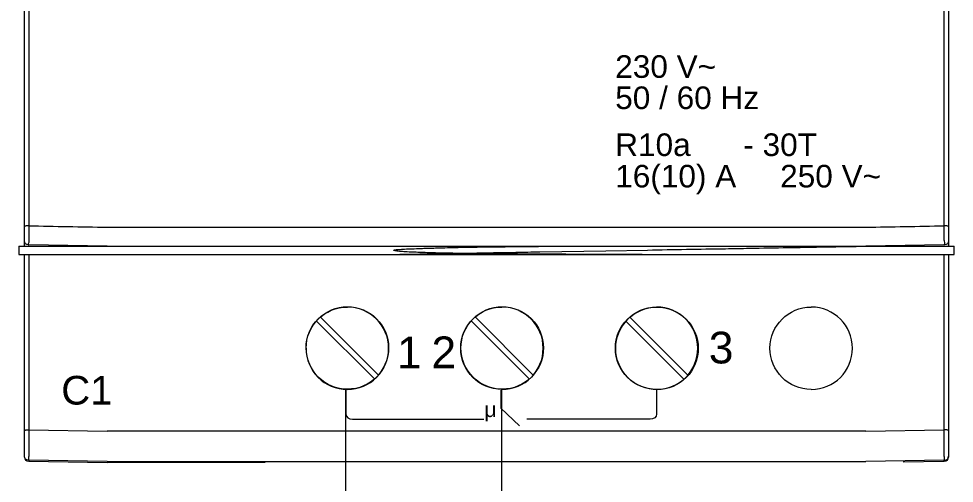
# Model space of a CAD drawing. Header units: millimetres. Extents: x 2233 to 2512, y 1440 to 1767.
# Drawn here: x 2397.8 to 2411.16, y 1660.21 to 1666.85 of the extents above; entities that cross this region are included whole.
import ezdxf

# ---------------------------------------------------------------- set-up
doc = ezdxf.new("R2010")
doc.units = ezdxf.units.MM
doc.layers.add('02_Commande', color=250, linetype='Continuous', lineweight=18)
doc.layers.add('03_Symbole', color=250, linetype='Continuous', lineweight=15)
doc.layers.add('04_Texte', color=7, linetype='Continuous')
doc.styles.add('MtXpl_Arial_Rounded', font='')
doc.styles.get("Standard").update_dxf_attribs({"font": 'arial.ttf'})
doc.styles.get('MtXpl_Arial_Rounded').set_extended_font_data('Arial Rounded')

msp = doc.modelspace()

# ---------------------------------------------------------------- linework, layer by layer
at = {"layer": '02_Commande'}
for p, q in [((2402.469, 1650.38), (2402.469, 1661.544)), ((2404.683, 1650.38), (2404.7, 1661.553))]:
    msp.add_line(p, q, dxfattribs=at)
at = {"layer": '03_Symbole', "color": 0, "lineweight": 0}
for points in [[(2397.881, 1663.895), (2397.881, 1667.742)], [(2411.077, 1667.742), (2411.077, 1663.895)], [(2397.881, 1663.678), (2397.881, 1663.895)], [(2399.06, 1663.871), (2409.899, 1663.871)], [(2411.077, 1663.895), (2411.077, 1663.678)], [(2397.881, 1663.6), (2397.881, 1663.677)], [(2411.077, 1663.677), (2411.077, 1663.6)], [(2397.796, 1663.6), (2399.06, 1663.6)], [(2397.796, 1663.6), (2397.796, 1663.482)], [(2399.06, 1663.6), (2397.939, 1663.619)], [(2399.06, 1663.6), (2409.899, 1663.6)], [(2411.019, 1663.619), (2409.899, 1663.6)], [(2409.899, 1663.6), (2411.162, 1663.6)], [(2411.162, 1663.482), (2411.162, 1663.6)], [(2397.796, 1663.482), (2403.149, 1663.482)], [(2397.881, 1660.978), (2397.881, 1663.482)], [(2397.939, 1663.482), (2397.939, 1660.977)], [(2403.15, 1663.482), (2406.441, 1663.482)], [(2406.441, 1663.482), (2411.162, 1663.482)], [(2411.019, 1660.977), (2411.019, 1663.482)], [(2411.077, 1663.482), (2411.077, 1660.978)], [(2397.881, 1660.601), (2397.881, 1660.978)], [(2397.939, 1660.977), (2399.06, 1660.957)], [(2409.899, 1660.957), (2399.06, 1660.957)], [(2409.899, 1660.957), (2411.019, 1660.977)], [(2411.077, 1660.978), (2411.077, 1660.601)], [(2397.881, 1660.585), (2397.881, 1660.601)], [(2411.077, 1660.601), (2411.077, 1660.585)], [(2399.06, 1660.523), (2397.939, 1660.543)], [(2397.939, 1660.543), (2397.939, 1660.527)], [(2397.939, 1660.527), (2399.06, 1660.507)], [(2399.06, 1660.523), (2409.899, 1660.523)], [(2401.177, 1660.507), (2399.06, 1660.507)], [(2401.313, 1660.508), (2401.177, 1660.507)], [(2409.899, 1660.517), (2401.313, 1660.517)], [(2401.313, 1660.517), (2401.313, 1660.508)], [(2401.313, 1660.508), (2401.313, 1660.517)], [(2411.019, 1660.543), (2409.899, 1660.523)], [(2410.432, 1660.516), (2411.019, 1660.527)], [(2411.019, 1660.527), (2411.019, 1660.543)]]:
    msp.add_lwpolyline(points, dxfattribs=at)
at = {"layer": '03_Symbole', "color": 0, "lineweight": 5}
for points in [[(2402.104, 1662.588), (2402.935, 1661.757)], [(2404.316, 1662.588), (2405.147, 1661.757)], [(2406.527, 1662.583), (2407.358, 1661.752)], [(2402.048, 1662.533), (2402.88, 1661.702)], [(2404.26, 1662.533), (2405.091, 1661.702)], [(2406.472, 1662.528), (2407.303, 1661.696)], [(2404.683, 1661.542), (2404.683, 1661.287), (2404.95, 1661.033)]]:
    msp.add_lwpolyline(points, dxfattribs=at)
at = {"layer": '03_Symbole', "color": 0, "lineweight": 0}
for points in [[(2397.939, 1667.744), (2397.939, 1666.459), (2397.939, 1665.175), (2397.94, 1663.891)], [(2411.019, 1663.891), (2411.019, 1665.175), (2411.019, 1666.459), (2411.019, 1667.744)], [(2397.94, 1663.891), (2398.313, 1663.884), (2398.686, 1663.877), (2399.06, 1663.871)], [(2409.899, 1663.871), (2410.272, 1663.877), (2410.645, 1663.884), (2411.018, 1663.891)], [(2397.939, 1663.619), (2397.898, 1663.62), (2397.881, 1663.637), (2397.881, 1663.678)], [(2411.077, 1663.678), (2411.077, 1663.637), (2411.06, 1663.62), (2411.019, 1663.619)], [(2397.94, 1663.6), (2397.94, 1663.606), (2397.951, 1663.615), (2397.939, 1663.619)], [(2411.019, 1663.619), (2411.006, 1663.619), (2411.018, 1663.606), (2411.018, 1663.6)], [(2401.902, 1662.142), (2401.902, 1662.467), (2402.166, 1662.73), (2402.491, 1662.73)], [(2404.111, 1662.142), (2404.111, 1662.467), (2404.375, 1662.73), (2404.7, 1662.73)], [(2406.32, 1662.142), (2406.32, 1662.467), (2406.584, 1662.73), (2406.909, 1662.73)], [(2408.529, 1662.142), (2408.529, 1662.467), (2408.793, 1662.73), (2409.118, 1662.73)], [(2401.902, 1662.142), (2401.902, 1661.816), (2402.166, 1661.553), (2402.491, 1661.553)], [(2404.7, 1661.553), (2404.375, 1661.553), (2404.111, 1661.816), (2404.111, 1662.142)], [(2406.909, 1661.553), (2406.584, 1661.553), (2406.32, 1661.816), (2406.32, 1662.142)], [(2409.118, 1661.553), (2408.793, 1661.553), (2408.529, 1661.816), (2408.529, 1662.142)], [(2397.939, 1660.543), (2397.898, 1660.543), (2397.881, 1660.56), (2397.881, 1660.601)], [(2397.881, 1660.585), (2397.881, 1660.544), (2397.898, 1660.527), (2397.939, 1660.527)], [(2411.019, 1660.543), (2411.06, 1660.543), (2411.077, 1660.56), (2411.077, 1660.601)], [(2411.019, 1660.527), (2411.06, 1660.527), (2411.077, 1660.544), (2411.077, 1660.585)]]:
    msp.add_open_spline(points, degree=3, dxfattribs=at)
for points, knots in [([(2397.94, 1663.891), (2397.93, 1663.891), (2397.92, 1663.891), (2397.91, 1663.891), (2397.901, 1663.892), (2397.882, 1663.876), (2397.881, 1663.895)], [0, 0, 0, 0, 1, 1, 1, 2, 2, 2, 2]), ([(2397.94, 1663.891), (2397.939, 1663.845), (2397.939, 1663.8), (2397.939, 1663.755), (2397.939, 1663.732), (2397.939, 1663.71), (2397.939, 1663.687), (2397.939, 1663.687), (2397.939, 1663.653), (2397.939, 1663.653), (2397.939, 1663.642), (2397.917, 1663.62), (2397.939, 1663.619)], [0, 0, 0, 0, 1, 1, 1, 2, 2, 2, 3, 3, 3, 4, 4, 4, 4]), ([(2411.077, 1663.895), (2411.076, 1663.876), (2411.058, 1663.892), (2411.048, 1663.891), (2411.038, 1663.891), (2411.028, 1663.891), (2411.018, 1663.891)], [0, 0, 0, 0, 1, 1, 1, 2, 2, 2, 2]), ([(2411.019, 1663.619), (2411.036, 1663.644), (2411.019, 1663.664), (2411.019, 1663.687), (2411.019, 1663.71), (2411.019, 1663.732), (2411.019, 1663.755), (2411.019, 1663.8), (2411.019, 1663.845), (2411.019, 1663.891)], [0, 0, 0, 0, 1, 1, 1, 2, 2, 2, 3, 3, 3, 3]), ([(2403.149, 1663.482), (2403.209, 1663.483), (2403.27, 1663.484), (2403.33, 1663.485), (2403.363, 1663.486), (2403.395, 1663.486), (2403.427, 1663.487), (2403.494, 1663.488), (2403.561, 1663.489), (2403.628, 1663.49), (2403.663, 1663.491), (2403.698, 1663.492), (2403.733, 1663.492), (2403.733, 1663.492), (2403.855, 1663.494), (2403.855, 1663.494), (2403.933, 1663.496), (2404.011, 1663.497), (2404.088, 1663.498), (2404.145, 1663.499), (2404.202, 1663.5), (2404.259, 1663.501), (2404.472, 1663.505), (2404.686, 1663.509), (2404.899, 1663.513), (2405.013, 1663.515), (2405.127, 1663.517), (2405.241, 1663.519), (2405.241, 1663.519), (2406.182, 1663.535), (2406.182, 1663.535), (2406.182, 1663.535), (2406.78, 1663.545), (2406.78, 1663.545), (2407.151, 1663.552), (2407.522, 1663.558), (2407.892, 1663.564), (2408.006, 1663.566), (2408.12, 1663.568), (2408.234, 1663.57), (2408.419, 1663.574), (2408.604, 1663.577), (2408.789, 1663.58), (2408.845, 1663.581), (2408.902, 1663.582), (2408.959, 1663.583), (2408.959, 1663.583), (2409.192, 1663.587), (2409.192, 1663.587), (2409.192, 1663.587), (2409.314, 1663.589), (2409.314, 1663.589), (2409.314, 1663.589), (2409.419, 1663.591), (2409.419, 1663.591), (2409.486, 1663.592), (2409.553, 1663.594), (2409.62, 1663.595), (2409.712, 1663.596), (2409.805, 1663.598), (2409.897, 1663.6)], [0, 0, 0, 0, 1, 1, 1, 2, 2, 2, 3, 3, 3, 4, 4, 4, 5, 5, 5, 6, 6, 6, 7, 7, 7, 8, 8, 8, 9, 9, 9, 10, 10, 10, 11, 11, 11, 12, 12, 12, 13, 13, 13, 14, 14, 14, 15, 15, 15, 16, 16, 16, 17, 17, 17, 18, 18, 18, 19, 19, 19, 20, 20, 20, 20]), ([(2406.703, 1663.482), (2406.288, 1663.481), (2405.872, 1663.482), (2405.456, 1663.484), (2405.329, 1663.485), (2405.201, 1663.486), (2405.073, 1663.487), (2404.937, 1663.488), (2404.801, 1663.489), (2404.664, 1663.491), (2404.583, 1663.491), (2404.501, 1663.492), (2404.419, 1663.493), (2404.293, 1663.494), (2404.166, 1663.495), (2404.04, 1663.497), (2403.929, 1663.499), (2403.819, 1663.501), (2403.708, 1663.504), (2403.639, 1663.506), (2403.569, 1663.508), (2403.5, 1663.511), (2403.466, 1663.512), (2403.432, 1663.514), (2403.398, 1663.515), (2403.365, 1663.517), (2403.331, 1663.519), (2403.298, 1663.521), (2403.27, 1663.523), (2403.242, 1663.525), (2403.214, 1663.528), (2403.197, 1663.53), (2403.179, 1663.532), (2403.161, 1663.536), (2403.156, 1663.537), (2403.151, 1663.539), (2403.151, 1663.54), (2403.151, 1663.542), (2403.159, 1663.544), (2403.167, 1663.546), (2403.187, 1663.551), (2403.2, 1663.551), (2403.215, 1663.552), (2403.235, 1663.553), (2403.259, 1663.555), (2403.282, 1663.557), (2403.319, 1663.559), (2403.354, 1663.56), (2403.389, 1663.562), (2403.428, 1663.563), (2403.467, 1663.565), (2403.506, 1663.567), (2403.533, 1663.568), (2403.559, 1663.568), (2403.586, 1663.569), (2403.614, 1663.57), (2403.641, 1663.571), (2403.669, 1663.572), (2403.706, 1663.573), (2403.743, 1663.574), (2403.779, 1663.575), (2403.826, 1663.577), (2403.873, 1663.578), (2403.92, 1663.579), (2404.023, 1663.582), (2404.126, 1663.584), (2404.229, 1663.586), (2404.382, 1663.588), (2404.534, 1663.591), (2404.686, 1663.592), (2404.841, 1663.594), (2404.995, 1663.595), (2405.149, 1663.597), (2405.34, 1663.598), (2405.532, 1663.599), (2405.723, 1663.599), (2405.909, 1663.599), (2406.094, 1663.6), (2406.279, 1663.6)], [0, 0, 0, 0, 1, 1, 1, 2, 2, 2, 3, 3, 3, 4, 4, 4, 5, 5, 5, 6, 6, 6, 7, 7, 7, 8, 8, 8, 9, 9, 9, 10, 10, 10, 11, 11, 11, 12, 12, 12, 13, 13, 13, 14, 14, 14, 15, 15, 15, 16, 16, 16, 17, 17, 17, 18, 18, 18, 19, 19, 19, 20, 20, 20, 21, 21, 21, 22, 22, 22, 23, 23, 23, 24, 24, 24, 25, 25, 25, 26, 26, 26, 26]), ([(2402.491, 1661.553), (2402.816, 1661.553), (2403.08, 1661.816), (2403.08, 1662.141), (2403.08, 1662.467), (2402.816, 1662.73), (2402.491, 1662.73)], [0, 0, 0, 0, 1, 1, 1, 2, 2, 2, 2]), ([(2404.7, 1661.553), (2405.025, 1661.553), (2405.289, 1661.816), (2405.289, 1662.141), (2405.289, 1662.467), (2405.025, 1662.73), (2404.7, 1662.73)], [0, 0, 0, 0, 1, 1, 1, 2, 2, 2, 2]), ([(2406.909, 1661.553), (2407.234, 1661.553), (2407.498, 1661.816), (2407.498, 1662.141), (2407.498, 1662.467), (2407.234, 1662.73), (2406.909, 1662.73)], [0, 0, 0, 0, 1, 1, 1, 2, 2, 2, 2]), ([(2409.118, 1661.553), (2409.443, 1661.553), (2409.707, 1661.816), (2409.707, 1662.141), (2409.707, 1662.467), (2409.443, 1662.73), (2409.118, 1662.73)], [0, 0, 0, 0, 1, 1, 1, 2, 2, 2, 2]), ([(2397.881, 1660.978), (2397.882, 1660.958), (2397.901, 1660.977), (2397.91, 1660.977), (2397.92, 1660.977), (2397.93, 1660.977), (2397.939, 1660.977)], [0, 0, 0, 0, 1, 1, 1, 2, 2, 2, 2]), ([(2397.939, 1660.977), (2397.939, 1660.904), (2397.939, 1660.832), (2397.939, 1660.759), (2397.939, 1660.723), (2397.939, 1660.687), (2397.939, 1660.651), (2397.939, 1660.633), (2397.939, 1660.615), (2397.939, 1660.597), (2397.939, 1660.579), (2397.927, 1660.562), (2397.939, 1660.543)], [0, 0, 0, 0, 1, 1, 1, 2, 2, 2, 3, 3, 3, 4, 4, 4, 4]), ([(2411.077, 1660.978), (2411.077, 1660.958), (2411.057, 1660.977), (2411.048, 1660.977), (2411.038, 1660.977), (2411.028, 1660.977), (2411.019, 1660.977)], [0, 0, 0, 0, 1, 1, 1, 2, 2, 2, 2]), ([(2411.019, 1660.543), (2411.031, 1660.562), (2411.019, 1660.579), (2411.019, 1660.597), (2411.019, 1660.615), (2411.019, 1660.633), (2411.019, 1660.651), (2411.019, 1660.687), (2411.019, 1660.723), (2411.019, 1660.759), (2411.019, 1660.832), (2411.019, 1660.904), (2411.019, 1660.977)], [0, 0, 0, 0, 1, 1, 1, 2, 2, 2, 3, 3, 3, 4, 4, 4, 4])]:
    msp.add_open_spline(points, degree=3, knots=knots, dxfattribs=at)
at = {"layer": '03_Symbole', "color": 0, "lineweight": 5}
for points, knots in [([(2403.081, 1662.145), (2403.081, 1662.308), (2403.015, 1662.455), (2402.908, 1662.562), (2402.793, 1662.677), (2402.643, 1662.734), (2402.492, 1662.734), (2402.329, 1662.734), (2402.182, 1662.668), (2402.075, 1662.562), (2401.96, 1662.447), (2401.903, 1662.296), (2401.903, 1662.145), (2401.903, 1661.983), (2401.969, 1661.835), (2402.075, 1661.729), (2402.19, 1661.614), (2402.341, 1661.556), (2402.492, 1661.556), (2402.655, 1661.556), (2402.802, 1661.622), (2402.908, 1661.729), (2403.024, 1661.844), (2403.081, 1661.994), (2403.081, 1662.145)], [0, 0, 0, 0, 1, 1, 1, 2, 2, 2, 3, 3, 3, 4, 4, 4, 5, 5, 5, 6, 6, 6, 7, 7, 7, 8, 8, 8, 8]), ([(2405.293, 1662.145), (2405.293, 1662.308), (2405.227, 1662.455), (2405.12, 1662.562), (2405.005, 1662.677), (2404.854, 1662.734), (2404.704, 1662.734), (2404.541, 1662.734), (2404.394, 1662.668), (2404.287, 1662.562), (2404.172, 1662.447), (2404.114, 1662.296), (2404.114, 1662.145), (2404.114, 1661.983), (2404.18, 1661.835), (2404.287, 1661.729), (2404.402, 1661.614), (2404.553, 1661.556), (2404.704, 1661.556), (2404.866, 1661.556), (2405.014, 1661.622), (2405.12, 1661.729), (2405.235, 1661.844), (2405.293, 1661.994), (2405.293, 1662.145)], [0, 0, 0, 0, 1, 1, 1, 2, 2, 2, 3, 3, 3, 4, 4, 4, 5, 5, 5, 6, 6, 6, 7, 7, 7, 8, 8, 8, 8]), ([(2407.504, 1662.14), (2407.504, 1662.302), (2407.438, 1662.449), (2407.332, 1662.556), (2407.217, 1662.671), (2407.066, 1662.729), (2406.915, 1662.729), (2406.752, 1662.729), (2406.605, 1662.663), (2406.498, 1662.556), (2406.384, 1662.441), (2406.326, 1662.29), (2406.326, 1662.14), (2406.326, 1661.977), (2406.392, 1661.829), (2406.498, 1661.723), (2406.614, 1661.608), (2406.764, 1661.55), (2406.915, 1661.55), (2407.078, 1661.55), (2407.225, 1661.616), (2407.332, 1661.723), (2407.447, 1661.838), (2407.504, 1661.989), (2407.504, 1662.14)], [0, 0, 0, 0, 1, 1, 1, 2, 2, 2, 3, 3, 3, 4, 4, 4, 5, 5, 5, 6, 6, 6, 7, 7, 7, 8, 8, 8, 8]), ([(2402.469, 1661.544), (2402.469, 1661.544), (2402.469, 1661.198), (2402.469, 1661.198), (2402.469, 1661.159), (2402.513, 1661.128), (2402.567, 1661.128), (2402.567, 1661.128), (2404.443, 1661.128), (2404.443, 1661.128)], [0, 0, 0, 0, 1, 1, 1, 2, 2, 2, 3, 3, 3, 3]), ([(2406.909, 1661.544), (2406.909, 1661.544), (2406.909, 1661.198), (2406.909, 1661.198), (2406.909, 1661.159), (2406.867, 1661.128), (2406.816, 1661.128), (2406.816, 1661.128), (2405.054, 1661.128), (2405.054, 1661.128)], [0, 0, 0, 0, 1, 1, 1, 2, 2, 2, 3, 3, 3, 3])]:
    msp.add_open_spline(points, degree=3, knots=knots, dxfattribs=at)

# ---------------------------------------------------------------- texts
at = {"layer": '03_Symbole', "color": 0, "style": 'MtXpl_Arial_Rounded'}
msp.add_text('μ', height=0.221, dxfattribs=at).set_placement((2404.446, 1661.158))
at = {"layer": '04_Texte', "attachment_point": 1}
for s, width, gutter_width, insert, char_height in [('230 V~', 1.80306, 1.614, (2406.318, 1666.328), 0.3229), ('50 / 60 Hz', 2.26196, 1.614, (2406.318, 1665.882), 0.3229), ('R10a      - 30T', 3.34687, 1.614, (2406.318, 1665.211), 0.32287), ('16(10) A     250 V~', 4.17684, 1.614, (2406.318, 1664.762), 0.32287), ('2', 0.45295, 2.265, (2403.693, 1662.309), 0.453), ('3', 0.45295, 2.265, (2407.655, 1662.377), 0.453), ('1', 0.45295, 2.265, (2403.2, 1662.307), 0.453), ('C1', 2.28611, 2.047, (2398.404, 1661.746), 0.4094)]:
    msp.add_mtext_dynamic_manual_height_columns(s, width=width, gutter_width=gutter_width, heights=[0], dxfattribs=dict(at, insert=insert, char_height=char_height))

doc.saveas('drawing.dxf')
